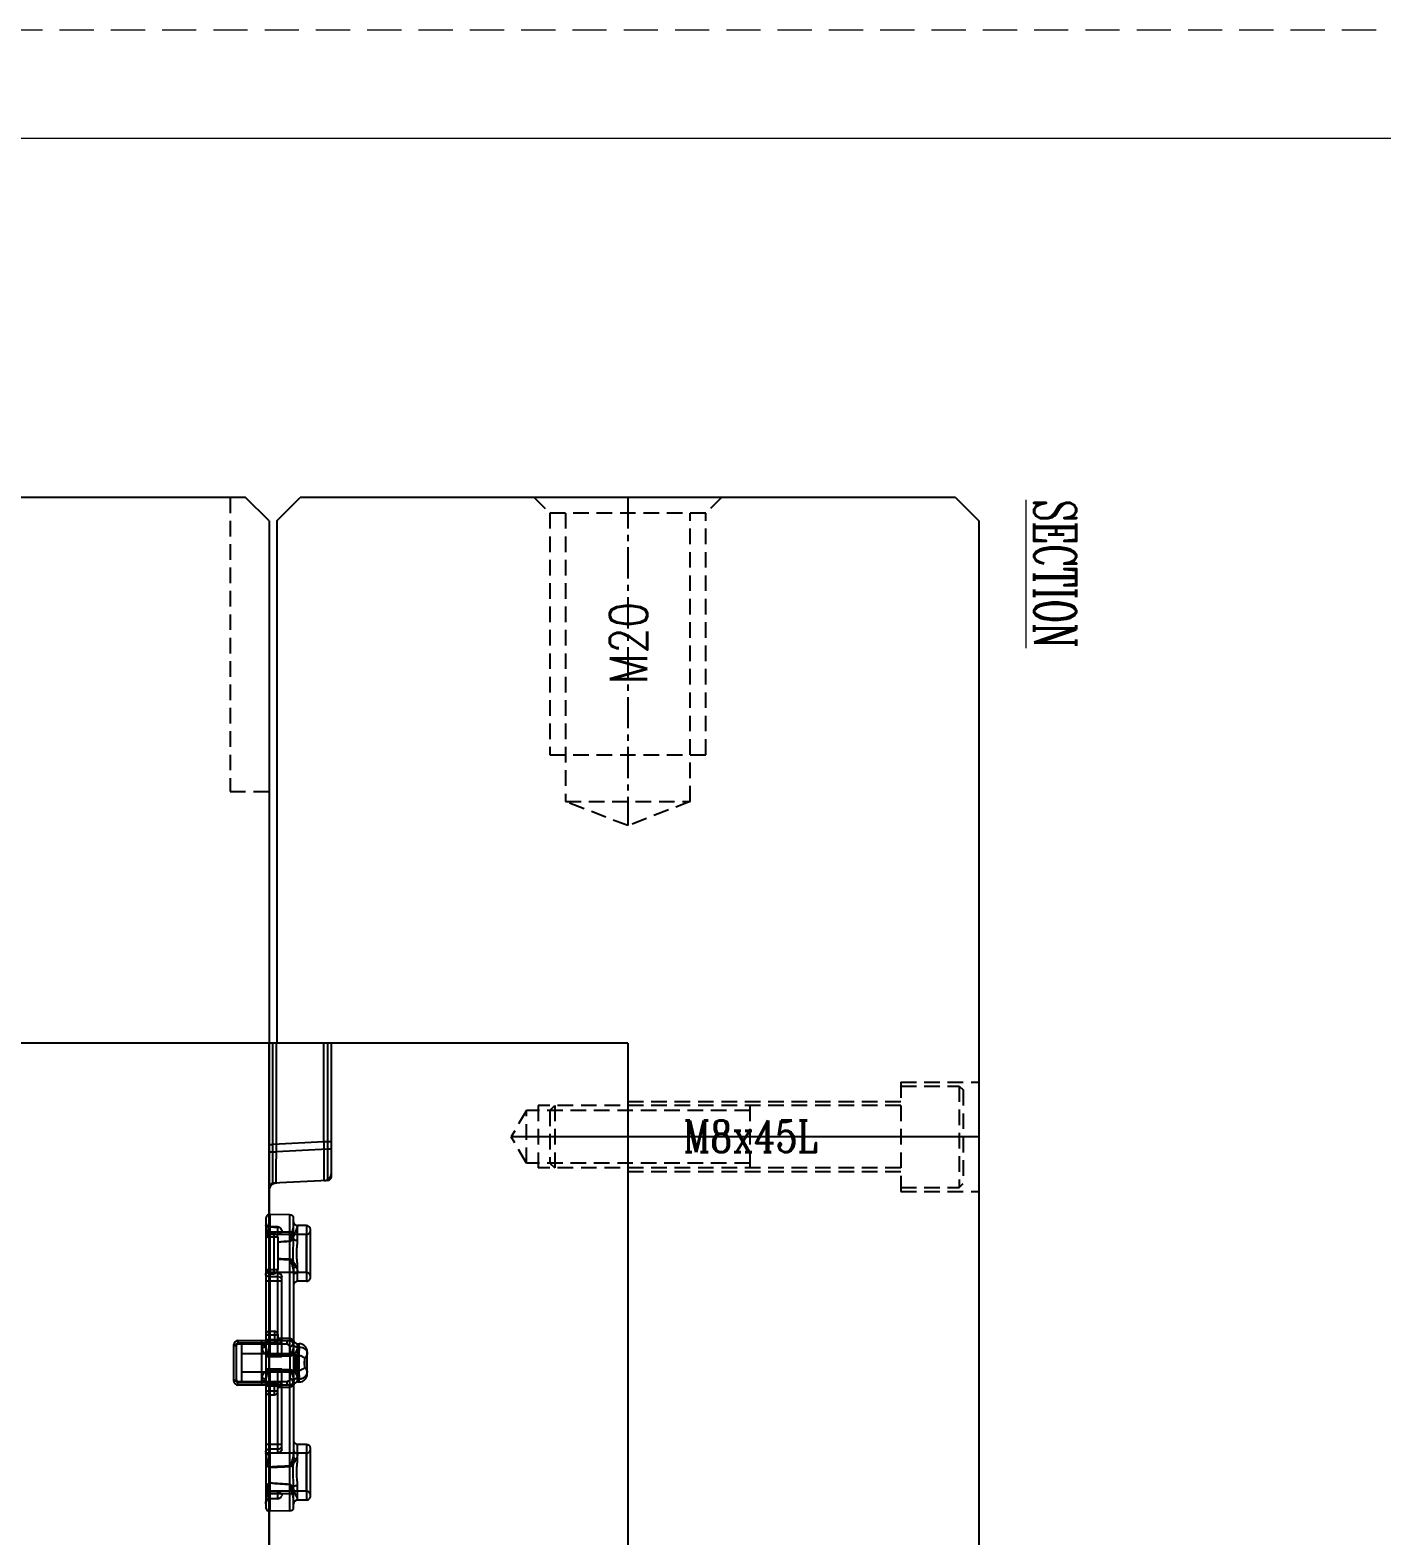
# Model space of a CAD drawing. Header units: millimetres. Extents: x 25970 to 27273, y -22508 to -21586.
# Drawn here: x 26238.8 to 26412.1, y -21778.9 to -21585.8 of the extents above; entities that cross this region are included whole.
import ezdxf

# ---------------------------------------------------------------- set-up
doc = ezdxf.new("R2010")
doc.units = ezdxf.units.MM
doc.header["$LTSCALE"] = 8
for name, pattern in [('CENTER', [2, 1.25, -0.25, 0.25, -0.25]), ('CENTER2', [1.125, 0.75, -0.125, 0.125, -0.125]), ('DASHED', [0.75, 0.5, -0.25]), ('HIDDEN', [0.375, 0.25, -0.125])]:
    doc.linetypes.add(name, pattern=pattern)
for name, color, linetype in [('Cav-cor', 30, 'Continuous'), ('Layer3', 3, 'Continuous'), ('SCREW', 52, 'HIDDEN')]:
    doc.layers.add(name, color=color, linetype=linetype)
doc.layers.add('dim', color=3, linetype='Continuous', lineweight=15)
doc.layers.add('MBOM-ASSIS-LAYER', color=71, linetype='Continuous', lineweight=9)
doc.styles.add('ROMANC', font='RomanC.ttf', dxfattribs={"width": 0.8, "height": 7})
doc.styles.get("Standard").update_dxf_attribs({"font": 'txt.shx', "width": 0.8, "bigfont": 'chineset.shx'})

# ---------------------------------------------------------------- blocks, each defined once
blk = doc.blocks.new('20100617.142056')
at = {"layer": 'MBOM-ASSIS-LAYER', "linetype": 'DASHED'}
blk.add_line((0, 841), (-1189, 841), dxfattribs=at)
at = {"layer": 'MBOM-ASSIS-LAYER'}
blk.add_line((-12.7, 828.3), (-1176.3, 828.3), dxfattribs=at)
blk = doc.blocks.new('20160901.193413')
at = {"layer": 'Cav-cor', "color": 241}
for p, q in [((-0.95, 247.04), (-0.95, 164.37)), ((-0.95, 162.68), (-0.95, 247.04)), ((-0.95, 162.68), (-0.95, 247.04)), ((-0.47, 234.06), (-0.47, 247.04)), ((0, 233.09), (0, 247.04)), ((6.1, 234.41), (6.1, 247.04)), ((6.58, 233.43), (6.58, 247.04)), ((7.05, 229.94), (7.05, 247.04)), ((-0.95, 234.06), (-0.47, 234.06)), ((6.1, 234.41), (-0.47, 234.06)), ((7.05, 234.41), (6.1, 234.41)), ((-0.95, 233.09), (0, 233.09)), ((6.58, 233.43), (0, 233.09)), ((7.05, 233.43), (6.58, 233.43)), ((6.58, 229.44), (-0.47, 229.07)), ((-1.36, 224.55), (-1.36, 187.53)), ((-0.84, 225.06), (-0.95, 225.05)), ((-0.84, 225.06), (-0.84, 207)), ((1.71, 225.04), (-0.84, 225.06)), ((1.71, 207.06), (1.71, 225.04)), ((2.21, 222), (2.21, 224.53)), ((-1.36, 223.63), (-1.35, 223.64)), ((-1.35, 223.64), (-1.36, 223.64)), ((2.21, 222.82), (-1.36, 222.82)), ((3.81, 222.52), (-1.36, 222.52)), ((0.17, 222.15), (-1.36, 222.15)), ((-0.86, 222.53), (-0.86, 223.52)), ((0.19, 223.48), (-0.86, 223.52)), ((-0.85, 217.48), (-0.85, 222.66)), ((-0.85, 222.66), (-0.34, 222.66)), ((-0.34, 222.66), (-0.34, 217.48)), ((0.17, 222.15), (0.17, 217.99)), ((0.19, 222.57), (0.19, 223.48)), ((2.72, 221.76), (2.72, 223.64)), ((3.85, 223.64), (2.72, 223.64)), ((3.81, 222.52), (3.81, 217.62)), ((3.85, 223.64), (3.85, 216.5)), ((4.36, 217.01), (4.36, 223.13)), ((2.72, 216.5), (2.72, 218.38)), ((0.17, 217.99), (-1.36, 217.99)), ((3.81, 217.62), (-1.36, 217.62)), ((0.68, 216.5), (-1.36, 216.5)), ((-0.86, 206.81), (-0.86, 217.6)), ((-0.85, 217.48), (-0.34, 217.48)), ((0.19, 206.81), (0.19, 217.57)), ((0.68, 206.81), (0.68, 217.14)), ((2.21, 218.14), (2.21, 193.95)), ((3.85, 216.5), (2.72, 216.5)), ((-4.93, 208.9), (-4.93, 208.42)), ((-4.93, 208.9), (-1.36, 208.9)), ((-4.93, 208.59), (-1.36, 208.59)), ((-1.87, 203.19), (-1.87, 208.9)), ((0.17, 209.61), (-1.36, 209.61)), ((0.17, 209), (-1.36, 209)), ((-0.95, 210.12), (-0.23, 210.12)), ((-0.95, 208.68), (-0.23, 208.68)), ((-0.86, 208.99), (0.19, 208.99)), ((-0.23, 210.12), (-0.23, 208.42)), ((0.17, 209.71), (0.17, 208.89)), ((0.17, 209.2), (1.71, 209.2)), ((0.17, 208.9), (1.7, 208.9)), ((0.19, 208.99), (0.68, 208.99)), ((1.36, 208.42), (1.36, 208.9)), ((-5.44, 203.7), (-5.44, 208.39)), ((-5.13, 208.39), (-5.44, 208.39)), ((-5.13, 203.7), (-5.13, 208.39)), ((-0.95, 208.42), (-4.93, 208.42)), ((-4.42, 203.59), (-4.42, 208.49)), ((-4.42, 208.49), (0.17, 208.49)), ((2.42, 207.22), (-4.42, 207.22)), ((-1.48, 208.45), (-1.51, 208.44)), ((-1.34, 208.47), (-1.48, 208.45)), ((0.68, 206.81), (-1.36, 206.81)), ((-0.88, 208.48), (0.17, 208.49)), ((-0.88, 208.48), (-0.88, 208.48)), ((0.18, 208.48), (-0.88, 208.48)), ((1.71, 206.88), (-0.84, 206.83)), ((1.36, 208.42), (-0.23, 208.42)), ((0.17, 208.49), (0.18, 208.48)), ((0.17, 206.81), (0.17, 208.49)), ((1.7, 208.14), (1.7, 203.95)), ((2.42, 207.22), (2.42, 204.87)), ((2.72, 203.59), (2.72, 208.49)), ((2.72, 208.49), (2.93, 208.49)), ((2.93, 203.59), (2.93, 208.49)), ((3.95, 204.61), (3.95, 207.47)), ((2.42, 204.87), (-4.42, 204.87)), ((-1.36, 205.28), (0.68, 205.28)), ((-0.86, 194.48), (-0.86, 205.28)), ((-0.84, 205.25), (1.71, 205.2)), ((-0.84, 205.09), (-0.84, 187.02)), ((0.17, 203.59), (0.17, 205.28)), ((0.19, 194.52), (0.19, 205.28)), ((0.68, 194.95), (0.68, 205.28)), ((1.71, 187.05), (1.71, 205.03)), ((3.66, 205.46), (3.66, 206.63)), ((-5.13, 203.7), (-5.44, 203.7)), ((-4.93, 203.19), (-4.93, 203.66)), ((-4.93, 203.66), (-0.95, 203.66)), ((-1.36, 203.49), (-4.93, 203.49)), ((-1.36, 203.19), (-4.93, 203.19)), ((-4.42, 203.59), (0.17, 203.59)), ((-1.36, 203.09), (0.17, 203.09)), ((-1.09, 203.61), (-0.88, 203.6)), ((-0.95, 203.4), (-0.23, 203.4)), ((-0.88, 203.6), (-0.88, 203.6)), ((-0.88, 203.6), (0.18, 203.6)), ((0.17, 203.6), (-0.88, 203.6)), ((0.19, 203.09), (-0.86, 203.09)), ((-0.23, 201.96), (-0.23, 203.66)), ((-0.23, 203.66), (1.36, 203.66)), ((0.17, 203.6), (0.18, 203.6)), ((0.17, 202.37), (0.17, 203.2)), ((1.7, 203.19), (0.17, 203.19)), ((1.71, 202.88), (0.17, 202.88)), ((0.68, 203.09), (0.19, 203.09)), ((1.36, 203.19), (1.36, 203.66)), ((2.72, 203.59), (2.93, 203.59)), ((-1.36, 202.47), (0.17, 202.47)), ((-0.95, 201.96), (-0.23, 201.96)), ((0.68, 195.59), (-1.36, 195.59)), ((2.72, 193.71), (2.72, 195.59)), ((3.85, 195.59), (2.72, 195.59)), ((3.85, 195.59), (3.85, 188.45)), ((4.36, 188.96), (4.36, 195.08)), ((3.81, 194.47), (-1.36, 194.47)), ((3.81, 194.47), (3.81, 189.57)), ((1.71, 192.81), (1.71, 192.71)), ((3.81, 189.57), (-1.36, 189.57)), ((-0.86, 188.57), (-0.86, 189.55)), ((0.19, 188.6), (0.19, 189.52)), ((2.21, 187.56), (2.21, 190.09)), ((2.72, 188.45), (2.72, 190.33)), ((2.21, 189.26), (-1.36, 189.26)), ((-1.35, 188.45), (-1.36, 188.45)), ((-1.35, 188.45), (-1.36, 188.45)), ((0.19, 188.6), (-0.86, 188.57)), ((3.85, 188.45), (2.72, 188.45)), ((-0.84, 187.02), (-0.95, 187.03)), ((1.71, 187.05), (-0.84, 187.02))]:
    blk.add_line(p, q, dxfattribs=at)
for points in [[(-1.51, 208.44), (-1.52, 208.44), (-1.45, 208.49), (-1.37, 208.63), (-1.36, 208.72)], [(-0.88, 208.48), (-1.12, 208.48), (-1.34, 208.47)], [(-1.5, 203.64), (-1.52, 203.65), (-1.47, 203.64)], [(-1.36, 203.37), (-1.37, 203.46), (-1.45, 203.6), (-1.5, 203.64)], [(-1.47, 203.64), (-1.32, 203.62), (-1.09, 203.61)]]:
    blk.add_lwpolyline(points, dxfattribs=at)
for centre, radius, start, end in [((6.05, 230.41), 1, 273, 359.9999), ((6.55, 229.94), 0.5, 272.9988, 359.9776), ((0.05, 228.09), 1, 93, 180.0001), ((-0.45, 228.57), 0.5, 93.0009, 180.0176), ((-0.85, 224.55), 0.51, 89.5, 180), ((1.7, 224.53), 0.51, 0, 89.5), ((2.72, 224.15), 0.51, 180.0003, 270), ((2.72, 224.14), 0.51, 180.0668, 270.0539), ((-0.85, 224.03), 0.51, 180, 268), ((-0.85, 222.15), 0.51, 90, 180), ((2.04, 224.26), 3.4, 184.3172, 185.0964), ((17.41, 226.15), 18.88, 187.9233, 188.1913), ((24.68, 227.21), 26.23, 188.2071, 189.0062), ((33.62, 228.59), 35.28, 188.9552, 189.3548), ((32.51, 228.41), 34.15, 189.3555, 189.8576), ((-0.85, 222.07), 0.466, 102.2232, 120.4742), ((-0.85, 222.05), 0.485, 92.1237, 102.2777), ((-0.34, 222.15), 0.51, 0, 90), ((0.17, 222.97), 0.51, 14.3352, 88), ((0.17, 223.07), 0.497, 272.0596, 276.727), ((-18.88, 226.51), 21.23, 349.1587, 349.6307), ((-14.65, 229.55), 18.34, 337.4406, 337.5787), ((-22.38, 232.73), 26.7, 337.6143, 338.0959), ((3.85, 223.03), 0.51, 266.4026, 360), ((3.85, 223.13), 0.51, 360, 90), ((15.63, 17.05), 205.07, 93.8928, 94.3226), ((15.75, 8.25), 213.81, 93.7635, 94.1768), ((13.02, 222.64), 11.35, 185.0175, 185.268), ((16.75, 610.49), 391.41, 267.5722, 267.7977), ((16.76, 561.83), 342.89, 267.2267, 267.4834), ((49.92, 217.16), 48.26, 177.3696, 177.4874), ((-0.85, 217.99), 0.51, 180, 270), ((2.35, 217.25), 3.71, 174.26, 176.6867), ((-0.97, 217.49), 0.382, 189.9377, 197.7742), ((3.41, 217.15), 4.78, 172.201, 174.2695), ((-0.85, 218.09), 0.485, 257.7161, 267.8751), ((-0.85, 217.85), 0.754, 262.1701, 268.6861), ((-0.34, 217.99), 0.51, 270, 0), ((0.17, 216.28), 0.786, 80.189, 88.7135), ((0.18, 216.32), 0.746, 71.7434, 80.2139), ((-1.6, 217.21), 3.82, 4.3099, 6.1762), ((2.72, 215.99), 0.51, 90, 180), ((2.72, 216.89), 0.74, 89.9957, 98.5087), ((3.85, 217.11), 0.51, 0, 93.5974), ((3.85, 217.01), 0.51, 270, 0.0003), ((-4.93, 208.39), 0.51, 90, 180), ((-4.93, 208.39), 0.204, 90, 180), ((-0.95, 209.71), 0.408, 90, 180), ((-0.88, 207.01), 1.98, 92.0245, 93.7), ((-0.85, 206.17), 2.82, 90.2761, 92.0063), ((-0.23, 209.71), 0.408, 0, 90), ((0.17, 209), 0.51, 270, 0), ((0.17, 209), 0.51, 269.9835, 316.2138), ((0.18, 208.99), 0.508, 351.2431, 359.9754), ((1.7, 208.39), 0.51, 0, 90), ((2.72, 209), 0.51, 180, 270), ((-4.93, 208.2), 0.219, 90.0258, 103.5184), ((-0.08, 209.67), 1.51, 231.6444, 235.1441), ((48.31, 208.25), 49.17, 181.4569, 181.6483), ((-1.11, 209.69), 1.54, 304.8781, 309.7681), ((56.11, 208.35), 54.42, 181.3639, 181.5484), ((0.92, 208.39), 1.3, 359.9918, 5.7552), ((2.93, 207.47), 1.02, 0, 90), ((54.49, 203.67), 55.35, 178.3624, 178.5325), ((61.2, 203.6), 59.51, 178.4594, 178.628), ((-4.93, 203.7), 0.51, 180, 270), ((-4.95, 203.85), 0.18, 180.0693, 196.1384), ((-4.93, 203.7), 0.204, 180, 270), ((-0.16, 202.48), 1.42, 134.0451, 138.5012), ((-0.03, 202.35), 1.6, 129.699, 134.0972), ((-0.07, 202.4), 1.54, 124.8781, 129.7673), ((-0.85, 205.91), 2.82, 267.9918, 269.7183), ((-1.1, 202.42), 1.52, 51.4062, 55.1405), ((0.17, 203.09), 0.513, 79.1239, 89.9662), ((0.17, 203.08), 0.51, 0, 90), ((0.18, 203.09), 0.508, 0.0045, 43.8066), ((1.7, 203.7), 0.51, 270, 0), ((1.7, 203.69), 0.505, 270.0014, 285.4925), ((2.72, 203.08), 0.51, 90, 180), ((2.93, 204.61), 1.02, 270, 0), ((-0.95, 202.37), 0.408, 180, 270), ((-0.23, 202.37), 0.408, 270, 0), ((2.72, 196.1), 0.51, 180, 270), ((3.85, 195.08), 0.51, 360, 90), ((2.49, 194.84), 3.85, 183.8787, 185.6527), ((-0.85, 194.28), 0.711, 97.8029, 100.7236), ((-0.85, 194.24), 0.754, 91.3095, 97.7964), ((-0.85, 194), 0.485, 92.1237, 102.2777), ((-1.63, 194.88), 3.85, 353.83, 355.5362), ((2.72, 195.19), 0.74, 261.4909, 270.005), ((3.85, 194.98), 0.51, 266.4026, 360), ((1.91, 195.16), 3.86, 212.192, 213.5625), ((15.16, -114.9), 308, 92.5028, 92.9777), ((15.16, -158.75), 351.71, 92.1903, 92.6061), ((39.32, 194.78), 40.21, 182.9792, 183.0988), ((11.34, 184.76), 13.68, 157.8455, 158.1621), ((33.29, 183.54), 34.94, 170.4018, 171.2135), ((30.33, 184.05), 31.94, 170.0505, 170.4147), ((26.02, 184.8), 27.57, 169.8888, 170.0464), ((20.29, 185.83), 21.75, 169.1917, 169.9), ((11.13, 187.58), 12.42, 168.2844, 169.1816), ((0.96, 189.87), 2, 163.1931, 164.4349), ((-0.85, 190.04), 0.485, 257.7161, 267.8751), ((10.77, 189.45), 11.67, 173.9816, 174.1938), ((14.37, 383.88), 193.8, 265.5008, 266.2566), ((14.26, 375.87), 185.85, 265.3399, 266.1282), ((11.62, 189.57), 9.95, 174.7142, 175.0001), ((-19.04, 185.54), 21.4, 10.2524, 10.8429), ((-25.39, 184.39), 27.86, 9.5273, 10.2653), ((-19.45, 180.55), 23.54, 21.7967, 22.5355), ((-47.76, 169.18), 54.05, 21.4796, 21.8433), ((3.85, 189.06), 0.51, 0, 93.5974), ((-0.85, 188.06), 0.51, 92, 180), ((-0.85, 187.53), 0.51, 180, 270.5), ((17.37, 185.94), 18.84, 171.4382, 172.2927), ((26.71, 184.56), 28.29, 171.2186, 171.4904), ((0.17, 189.11), 0.51, 272, 345.6648), ((1.7, 187.56), 0.51, 270.5, 0), ((2.72, 187.95), 0.51, 89.9461, 179.9332), ((2.72, 187.94), 0.51, 90, 179.9996), ((3.85, 188.96), 0.51, 270, 0.0001)]:
    blk.add_arc(centre, radius, start, end, dxfattribs=at)
at = {"layer": 'Cav-cor', "color": 241, "extrusion": (0, 0, -1)}
for centre, start_param, end_param in [((73.13, 220.07), 0.761565, 0.776413), ((73.13, 220.07), 5.506772, 5.52162), ((55.6, 220.07), 5.285207, 5.297544), ((55.6, 192.02), 0.985642, 0.997978), ((73.13, 192.02), 0.761565, 0.776413), ((73.13, 192.02), 5.506772, 5.52162)]:
    blk.add_ellipse(centre, major_axis=(-102.23, 0), ratio=0.034921, start_param=start_param, end_param=end_param, dxfattribs=at)
at = {"layer": 'Cav-cor', "color": 241}
for points, knots in [([(-0.47, 229.07), (-0.48, 229.07), (-0.47, 229.08), (-0.48, 229.09), (-0.48, 229.13), (-0.48, 229.17), (-0.48, 229.22), (-0.48, 229.32), (-0.48, 229.46), (-0.48, 229.67), (-0.48, 229.92), (-0.48, 230.21), (-0.48, 230.54), (-0.48, 230.9), (-0.48, 231.44), (-0.48, 232.17), (-0.48, 233.1), (-0.48, 233.74), (-0.47, 234.06)], [0, 0, 0, 0, 0.001216, 0.004816, 0.010803, 0.019166, 0.029892, 0.042959, 0.075965, 0.117876, 0.1683, 0.226738, 0.292648, 0.365375, 0.444236, 0.617183, 0.80488, 1, 1, 1, 1]), ([(6.1, 229.41), (6.11, 229.41), (6.11, 229.42), (6.11, 229.44), (6.11, 229.47), (6.11, 229.51), (6.12, 229.57), (6.12, 229.66), (6.12, 229.81), (6.12, 230.02), (6.13, 230.27), (6.13, 230.56), (6.13, 230.89), (6.13, 231.25), (6.12, 231.79), (6.12, 232.52), (6.11, 233.44), (6.11, 234.08), (6.1, 234.41)], [0, 0, 0, 0, 0.001325, 0.004982, 0.011016, 0.019423, 0.030184, 0.043277, 0.076335, 0.118284, 0.168727, 0.227183, 0.293084, 0.365801, 0.444625, 0.617501, 0.805032, 1, 1, 1, 1]), ([(0, 229.09), (0, 229.09), (0, 229.1), (-0.01, 229.11), (-0.01, 229.14), (-0.01, 229.17), (-0.01, 229.21), (-0.01, 229.29), (-0.02, 229.41), (-0.02, 229.57), (-0.02, 229.77), (-0.02, 230.01), (-0.02, 230.37), (-0.02, 230.89), (-0.02, 231.58), (-0.01, 232.32), (0, 232.83), (0, 233.09)], [0, 0, 0, 0, 0.001323, 0.004937, 0.010922, 0.019277, 0.029988, 0.043034, 0.076006, 0.117891, 0.168294, 0.226732, 0.292642, 0.444259, 0.617259, 0.804924, 1, 1, 1, 1]), ([(6.58, 229.44), (6.58, 229.44), (6.58, 229.45), (6.58, 229.46), (6.58, 229.48), (6.58, 229.52), (6.58, 229.56), (6.59, 229.64), (6.59, 229.75), (6.59, 229.92), (6.59, 230.12), (6.59, 230.35), (6.59, 230.62), (6.59, 230.91), (6.59, 231.34), (6.59, 231.92), (6.58, 232.66), (6.58, 233.17), (6.58, 233.43)], [0, 0, 0, 0, 0.001259, 0.004895, 0.010916, 0.019308, 0.030057, 0.043147, 0.076205, 0.118138, 0.168576, 0.227026, 0.292917, 0.365641, 0.444465, 0.617314, 0.804989, 1, 1, 1, 1]), ([(-1.36, 224.13), (-1.36, 224.13), (-1.36, 224.08), (-1.35, 224.04), (-1.35, 224.01)], [0, 0, 0, 0, 0.219207, 1, 1, 1, 1]), ([(2.21, 224.14), (2.21, 224.07), (2.2, 223.89), (2.17, 223.71), (2.16, 223.61)], [0, 0, 0, 0, 0.402356, 1, 1, 1, 1]), ([(-1.35, 223.96), (-1.34, 223.93), (-1.33, 223.79), (-1.31, 223.66), (-1.3, 223.55)], [0, 0, 0, 0, 0.212594, 1, 1, 1, 1]), ([(-1.35, 223.64), (-1.34, 223.64), (-1.3, 223.61), (-1.23, 223.58), (-1.08, 223.51), (-0.95, 223.48), (-0.86, 223.48)], [0, 0, 0, 0, 0.068092, 0.227772, 0.510943, 1, 1, 1, 1]), ([(-1.09, 222.47), (-1.17, 222.42), (-1.29, 222.27), (-1.34, 222.09), (-1.35, 222.01)], [0, 0, 0, 0, 0.505689, 1, 1, 1, 1]), ([(0.19, 223.45), (0.28, 223.45), (0.44, 223.42), (0.55, 223.32), (0.59, 223.27)], [0, 0, 0, 0, 0.593287, 1, 1, 1, 1]), ([(0.63, 222.82), (0.61, 222.79), (0.51, 222.67), (0.36, 222.59), (0.23, 222.57)], [0, 0, 0, 0, 0.218107, 1, 1, 1, 1]), ([(0.67, 222.93), (0.67, 222.92), (0.66, 222.89), (0.64, 222.85), (0.63, 222.82)], [0, 0, 0, 0, 0.237542, 1, 1, 1, 1]), ([(0.67, 223.1), (0.67, 223.09), (0.68, 223.03), (0.68, 222.97), (0.67, 222.93)], [0, 0, 0, 0, 0.240759, 1, 1, 1, 1]), ([(1.98, 222.52), (1.96, 222.44), (1.93, 222.3), (1.89, 222.12), (1.86, 221.97), (1.83, 221.85), (1.79, 221.76), (1.76, 221.69), (1.73, 221.65), (1.71, 221.64)], [0, 0, 0, 0, 0.236132, 0.481755, 0.607882, 0.736129, 0.866554, 0.932868, 1, 1, 1, 1]), ([(2.29, 222.52), (2.26, 222.44), (2.19, 222.28), (2.08, 222.03), (1.97, 221.82), (1.86, 221.66), (1.76, 221.6), (1.71, 221.6)], [0, 0, 0, 0, 0.227568, 0.470455, 0.727404, 0.861599, 1, 1, 1, 1]), ([(2.16, 223.61), (2.15, 223.54), (2.1, 223.23), (2.05, 222.93), (2.01, 222.69)], [0, 0, 0, 0, 0.214114, 1, 1, 1, 1]), ([(2.72, 223.63), (2.72, 223.62), (2.72, 223.59), (2.7, 223.54), (2.67, 223.46), (2.61, 223.31), (2.52, 223.08), (2.44, 222.88), (2.39, 222.76)], [0, 0, 0, 0, 0.034197, 0.096483, 0.186148, 0.302047, 0.607126, 1, 1, 1, 1]), ([(2.15, 220.07), (2.15, 220.39), (2.18, 221.04), (2.21, 221.68), (2.21, 222)], [0, 0, 0, 0, 0.504125, 1, 1, 1, 1]), ([(2.21, 222), (2.21, 221.92), (2.35, 221.82), (2.53, 221.77), (2.66, 221.76), (2.72, 221.76)], [0, 0, 0, 0, 0.380312, 0.671241, 1, 1, 1, 1]), ([(2.6, 220.07), (2.6, 220.36), (2.65, 220.92), (2.72, 221.48), (2.72, 221.76)], [0, 0, 0, 0, 0.515513, 1, 1, 1, 1]), ([(-1.36, 218.29), (-1.36, 218.22), (-1.35, 218.08), (-1.29, 217.88), (-1.16, 217.7), (-1.02, 217.63), (-0.95, 217.62)], [0, 0, 0, 0, 0.248064, 0.488374, 0.731805, 1, 1, 1, 1]), ([(1.71, 219.37), (1.81, 219.37), (1.98, 219.25), (2.15, 219.03), (2.3, 218.79), (2.48, 218.48), (2.65, 218.11), (2.72, 217.78), (2.72, 217.63)], [0, 0, 0, 0, 0.135338, 0.271262, 0.404819, 0.535132, 0.781502, 1, 1, 1, 1]), ([(1.71, 219.28), (1.74, 219.27), (1.8, 219.2), (1.84, 219.11), (1.88, 219), (1.93, 218.86), (1.98, 218.68), (2.04, 218.47), (2.09, 218.26), (2.15, 217.97), (2.18, 217.76), (2.19, 217.62)], [0, 0, 0, 0, 0.062302, 0.126125, 0.189862, 0.253478, 0.380282, 0.506406, 0.63168, 0.755895, 1, 1, 1, 1]), ([(2.21, 218.14), (2.21, 218.46), (2.18, 219.1), (2.15, 219.74), (2.15, 220.07)], [0, 0, 0, 0, 0.495876, 1, 1, 1, 1]), ([(2.21, 218.14), (2.21, 218.21), (2.35, 218.32), (2.53, 218.37), (2.66, 218.38), (2.72, 218.38)], [0, 0, 0, 0, 0.380312, 0.671241, 1, 1, 1, 1]), ([(2.72, 218.38), (2.72, 218.65), (2.65, 219.21), (2.6, 219.78), (2.6, 220.07)], [0, 0, 0, 0, 0.484493, 1, 1, 1, 1]), ([(-1.25, 217.24), (-1.26, 217.25), (-1.3, 217.29), (-1.32, 217.34), (-1.34, 217.38)], [0, 0, 0, 0, 0.260131, 1, 1, 1, 1]), ([(-0.95, 217.1), (-0.98, 217.1), (-1.09, 217.12), (-1.2, 217.18), (-1.25, 217.24)], [0, 0, 0, 0, 0.28064, 1, 1, 1, 1]), ([(0.19, 217.57), (0.33, 217.56), (0.56, 217.46), (0.68, 217.23), (0.68, 217.14)], [0, 0, 0, 0, 0.577301, 1, 1, 1, 1]), ([(0.68, 216.79), (0.68, 216.84), (0.6, 216.95), (0.49, 217.01), (0.42, 217.03)], [0, 0, 0, 0, 0.388661, 1, 1, 1, 1]), ([(2.21, 217.28), (2.21, 217.32), (2.24, 217.41), (2.33, 217.51), (2.46, 217.59), (2.56, 217.62), (2.61, 217.62)], [0, 0, 0, 0, 0.210183, 0.443369, 0.708487, 1, 1, 1, 1]), ([(-1.87, 208.26), (-1.74, 208.26), (-1.54, 208.33), (-1.38, 208.54), (-1.36, 208.66), (-1.36, 208.72)], [0, 0, 0, 0, 0.512038, 0.759497, 1, 1, 1, 1]), ([(-1.35, 208.86), (-1.35, 208.86), (-1.35, 208.87), (-1.36, 208.88), (-1.36, 208.89)], [0, 0, 0, 0, 0.310562, 1, 1, 1, 1]), ([(-1.32, 208.81), (-1.33, 208.81), (-1.34, 208.83), (-1.34, 208.84), (-1.35, 208.86)], [0, 0, 0, 0, 0.281867, 1, 1, 1, 1]), ([(-1.34, 208.82), (-1.33, 208.84), (-1.31, 208.9), (-1.23, 208.95), (-1.12, 208.98), (-1.05, 208.98), (-1.01, 208.99)], [0, 0, 0, 0, 0.206161, 0.425768, 0.689392, 1, 1, 1, 1]), ([(-1.28, 208.79), (-1.28, 208.79), (-1.31, 208.81), (-1.33, 208.84), (-1.34, 208.86)], [0, 0, 0, 0, 0.265253, 1, 1, 1, 1]), ([(-1.22, 208.66), (-1.23, 208.67), (-1.26, 208.71), (-1.28, 208.74), (-1.3, 208.77)], [0, 0, 0, 0, 0.26044, 1, 1, 1, 1]), ([(-1.19, 208.73), (-1.2, 208.74), (-1.23, 208.75), (-1.26, 208.77), (-1.28, 208.79)], [0, 0, 0, 0, 0.263253, 1, 1, 1, 1]), ([(-0.95, 208.68), (-0.97, 208.68), (-1.05, 208.69), (-1.13, 208.71), (-1.19, 208.73)], [0, 0, 0, 0, 0.259906, 1, 1, 1, 1]), ([(-0.88, 208.48), (-0.88, 208.48), (-0.88, 208.5), (-0.87, 208.52), (-0.87, 208.57), (-0.87, 208.63), (-0.87, 208.71), (-0.86, 208.83), (-0.86, 208.93), (-0.86, 208.99)], [0, 0, 0, 0, 0.020374, 0.077579, 0.170005, 0.294281, 0.445512, 0.618053, 1, 1, 1, 1]), ([(0.17, 208.89), (0.17, 208.88), (0.17, 208.85), (0.14, 208.79), (0.08, 208.7), (-0.02, 208.6), (-0.09, 208.53), (-0.13, 208.5)], [0, 0, 0, 0, 0.059275, 0.153487, 0.410505, 0.703853, 1, 1, 1, 1]), ([(0.17, 208.94), (0.17, 208.91), (0.16, 208.85), (0.1, 208.78), (0, 208.73), (-0.07, 208.7), (-0.11, 208.7)], [0, 0, 0, 0, 0.20244, 0.431892, 0.699332, 1, 1, 1, 1]), ([(0.18, 208.48), (0.18, 208.48), (0.18, 208.5), (0.18, 208.53), (0.19, 208.58), (0.19, 208.64), (0.19, 208.71), (0.19, 208.83), (0.19, 208.93), (0.19, 208.99)], [0, 0, 0, 0, 0.020406, 0.077612, 0.170025, 0.294294, 0.445522, 0.618057, 1, 1, 1, 1]), ([(1.7, 208.9), (1.7, 208.9), (1.71, 208.91), (1.7, 208.92), (1.71, 208.95), (1.71, 208.99), (1.71, 209.04), (1.71, 209.11), (1.71, 209.17), (1.7, 209.2)], [0, 0, 0, 0, 0.019245, 0.076186, 0.168775, 0.292936, 0.444008, 0.617346, 1, 1, 1, 1]), ([(1.71, 209.2), (1.76, 209.2), (1.87, 209.17), (1.96, 209.1), (1.99, 209.06)], [0, 0, 0, 0, 0.512979, 1, 1, 1, 1]), ([(1.99, 209.06), (2.03, 209.02), (2.14, 208.86), (2.19, 208.66), (2.21, 208.52)], [0, 0, 0, 0, 0.258003, 1, 1, 1, 1]), ([(1.99, 208.23), (2.02, 208.26), (2.09, 208.33), (2.14, 208.45), (2.14, 208.59), (2.11, 208.67), (2.08, 208.71)], [0, 0, 0, 0, 0.260786, 0.509855, 0.75289, 1, 1, 1, 1]), ([(-5.44, 208.39), (-5.44, 208.34), (-5.36, 208.27), (-5.24, 208.24), (-5.17, 208.23), (-5.13, 208.23)], [0, 0, 0, 0, 0.390045, 0.677484, 1, 1, 1, 1]), ([(-5.1, 208.33), (-5.1, 208.34), (-5.06, 208.38), (-5.01, 208.41), (-4.98, 208.42)], [0, 0, 0, 0, 0.241034, 1, 1, 1, 1]), ([(-1.87, 208.26), (-1.87, 208.28), (-1.85, 208.34), (-1.78, 208.39), (-1.68, 208.43), (-1.55, 208.45), (-1.4, 208.47), (-1.18, 208.48), (-1, 208.48), (-0.88, 208.48)], [0, 0, 0, 0, 0.068824, 0.145835, 0.24489, 0.367616, 0.509707, 0.665633, 1, 1, 1, 1]), ([(-1.87, 208), (-1.8, 208), (-1.67, 208.02), (-1.5, 208.1), (-1.38, 208.24), (-1.36, 208.35), (-1.36, 208.4)], [0, 0, 0, 0, 0.275249, 0.536386, 0.776289, 1, 1, 1, 1]), ([(-0.95, 206.84), (-1.02, 206.86), (-1.15, 206.93), (-1.37, 207.11), (-1.59, 207.37), (-1.79, 207.67), (-1.87, 207.9), (-1.87, 208)], [0, 0, 0, 0, 0.144382, 0.286017, 0.55636, 0.800095, 1, 1, 1, 1]), ([(-0.95, 207.05), (-0.99, 207.1), (-1.05, 207.21), (-1.12, 207.38), (-1.19, 207.55), (-1.26, 207.78), (-1.33, 208.07), (-1.36, 208.29), (-1.36, 208.4)], [0, 0, 0, 0, 0.131378, 0.26189, 0.391128, 0.51874, 0.766934, 1, 1, 1, 1]), ([(-0.84, 207), (-0.85, 206.99), (-0.89, 207), (-0.93, 207.03), (-0.95, 207.05)], [0, 0, 0, 0, 0.253035, 1, 1, 1, 1]), ([(1.7, 208.14), (1.7, 208.21), (1.6, 208.36), (1.44, 208.42), (1.36, 208.42)], [0, 0, 0, 0, 0.475567, 1, 1, 1, 1]), ([(2.21, 208.39), (2.21, 208.35), (2.18, 208.28), (2.06, 208.2), (1.89, 208.15), (1.77, 208.14), (1.7, 208.14)], [0, 0, 0, 0, 0.168949, 0.393482, 0.678657, 1, 1, 1, 1]), ([(1.7, 208.14), (1.73, 208.14), (1.83, 208.15), (1.93, 208.19), (1.99, 208.23)], [0, 0, 0, 0, 0.25559, 1, 1, 1, 1]), ([(2.21, 208.42), (2.21, 208.31), (2.18, 208.07), (2.1, 207.77), (2.02, 207.53), (1.95, 207.35), (1.88, 207.2), (1.8, 207.1), (1.74, 207.06), (1.71, 207.06)], [0, 0, 0, 0, 0.232373, 0.480723, 0.608521, 0.737972, 0.868693, 0.934563, 1, 1, 1, 1]), ([(2.72, 208.01), (2.72, 207.91), (2.64, 207.68), (2.47, 207.42), (2.29, 207.21), (2.08, 207.01), (1.86, 206.89), (1.71, 206.88)], [0, 0, 0, 0, 0.198986, 0.443847, 0.577507, 0.716228, 1, 1, 1, 1]), ([(2.72, 208.01), (2.66, 208.01), (2.53, 208.03), (2.36, 208.12), (2.24, 208.25), (2.21, 208.37), (2.21, 208.42)], [0, 0, 0, 0, 0.274491, 0.53527, 0.775463, 1, 1, 1, 1]), ([(2.79, 207.05), (2.76, 206.89), (2.68, 206.22), (2.71, 205.54), (2.79, 205.04)], [0, 0, 0, 0, 0.24477, 1, 1, 1, 1]), ([(2.93, 208.09), (2.93, 207.94), (2.88, 207.59), (2.82, 207.24), (2.79, 207.05)], [0, 0, 0, 0, 0.438461, 1, 1, 1, 1]), ([(2.79, 207.05), (2.96, 207.01), (3.21, 206.93), (3.5, 206.77), (3.62, 206.68), (3.66, 206.63)], [0, 0, 0, 0, 0.551067, 0.795184, 1, 1, 1, 1]), ([(2.93, 208.09), (3.06, 208.09), (3.32, 208.05), (3.66, 207.87), (3.89, 207.58), (3.95, 207.35), (3.95, 207.24)], [0, 0, 0, 0, 0.270104, 0.52887, 0.770759, 1, 1, 1, 1]), ([(3.95, 207.24), (3.95, 207.2), (3.93, 207.11), (3.83, 206.91), (3.73, 206.75), (3.66, 206.63)], [0, 0, 0, 0, 0.165837, 0.385743, 1, 1, 1, 1]), ([(-1.87, 204.09), (-1.87, 204.19), (-1.79, 204.41), (-1.59, 204.72), (-1.37, 204.98), (-1.15, 205.16), (-1.02, 205.23), (-0.95, 205.24)], [0, 0, 0, 0, 0.199909, 0.443636, 0.713962, 0.855594, 1, 1, 1, 1]), ([(-1.36, 203.68), (-1.36, 203.79), (-1.33, 204.02), (-1.26, 204.3), (-1.19, 204.53), (-1.12, 204.7), (-1.05, 204.87), (-0.99, 204.99), (-0.95, 205.03)], [0, 0, 0, 0, 0.233069, 0.481259, 0.608867, 0.738101, 0.868612, 1, 1, 1, 1]), ([(-0.95, 205.03), (-0.93, 205.06), (-0.89, 205.08), (-0.85, 205.09), (-0.84, 205.09)], [0, 0, 0, 0, 0.747054, 1, 1, 1, 1]), ([(1.71, 205.2), (1.86, 205.2), (2.08, 205.07), (2.29, 204.87), (2.47, 204.66), (2.64, 204.41), (2.72, 204.18), (2.72, 204.07)], [0, 0, 0, 0, 0.283793, 0.422502, 0.556151, 0.800998, 1, 1, 1, 1]), ([(1.71, 205.03), (1.74, 205.03), (1.8, 204.99), (1.88, 204.88), (1.95, 204.73), (2.02, 204.55), (2.1, 204.31), (2.18, 204.02), (2.21, 203.78), (2.21, 203.66)], [0, 0, 0, 0, 0.065528, 0.13141, 0.262117, 0.391548, 0.519328, 0.767645, 1, 1, 1, 1]), ([(2.79, 205.04), (2.96, 205.08), (3.21, 205.16), (3.5, 205.32), (3.62, 205.41), (3.66, 205.46)], [0, 0, 0, 0, 0.55107, 0.795185, 1, 1, 1, 1]), ([(2.79, 205.04), (2.82, 204.84), (2.88, 204.5), (2.93, 204.15), (2.93, 203.99)], [0, 0, 0, 0, 0.561539, 1, 1, 1, 1]), ([(2.93, 203.99), (3.06, 203.99), (3.32, 204.04), (3.66, 204.22), (3.89, 204.5), (3.95, 204.74), (3.95, 204.85)], [0, 0, 0, 0, 0.270104, 0.52887, 0.77076, 1, 1, 1, 1]), ([(3.66, 206.63), (3.6, 206.44), (3.54, 206.04), (3.6, 205.65), (3.66, 205.46)], [0, 0, 0, 0, 0.5, 1, 1, 1, 1]), ([(3.66, 205.46), (3.73, 205.33), (3.83, 205.18), (3.93, 204.97), (3.95, 204.88), (3.95, 204.85)], [0, 0, 0, 0, 0.614258, 0.834163, 1, 1, 1, 1]), ([(-5.44, 203.7), (-5.44, 203.74), (-5.36, 203.81), (-5.24, 203.85), (-5.17, 203.85), (-5.13, 203.85)], [0, 0, 0, 0, 0.390043, 0.677483, 1, 1, 1, 1]), ([(-4.93, 203.66), (-4.97, 203.66), (-5.06, 203.69), (-5.11, 203.76), (-5.12, 203.8)], [0, 0, 0, 0, 0.522858, 1, 1, 1, 1]), ([(-1.87, 204.09), (-1.8, 204.09), (-1.67, 204.07), (-1.5, 203.98), (-1.38, 203.85), (-1.36, 203.73), (-1.36, 203.68)], [0, 0, 0, 0, 0.275248, 0.536382, 0.776286, 1, 1, 1, 1]), ([(-0.88, 203.6), (-1, 203.6), (-1.18, 203.6), (-1.4, 203.62), (-1.55, 203.63), (-1.68, 203.66), (-1.78, 203.69), (-1.85, 203.75), (-1.87, 203.8), (-1.87, 203.83)], [0, 0, 0, 0, 0.33439, 0.490339, 0.632417, 0.755138, 0.854196, 0.931174, 1, 1, 1, 1]), ([(-1.87, 203.83), (-1.74, 203.83), (-1.54, 203.76), (-1.38, 203.55), (-1.36, 203.43), (-1.36, 203.37)], [0, 0, 0, 0, 0.51204, 0.759499, 1, 1, 1, 1]), ([(-1.36, 203.2), (-1.36, 203.21), (-1.34, 203.24), (-1.3, 203.32), (-1.26, 203.38), (-1.22, 203.42)], [0, 0, 0, 0, 0.143393, 0.378596, 1, 1, 1, 1]), ([(-1.36, 203.15), (-1.36, 203.18), (-1.34, 203.23), (-1.28, 203.3), (-1.19, 203.36), (-1.11, 203.38), (-1.07, 203.39)], [0, 0, 0, 0, 0.20244, 0.431892, 0.699332, 1, 1, 1, 1]), ([(-0.95, 203.1), (-1.01, 203.1), (-1.11, 203.11), (-1.26, 203.14), (-1.35, 203.24), (-1.36, 203.32), (-1.36, 203.37)], [0, 0, 0, 0, 0.318105, 0.573651, 0.780965, 1, 1, 1, 1]), ([(-0.88, 203.6), (-0.88, 203.6), (-0.88, 203.58), (-0.87, 203.56), (-0.87, 203.51), (-0.87, 203.45), (-0.87, 203.37), (-0.86, 203.25), (-0.86, 203.16), (-0.86, 203.09)], [0, 0, 0, 0, 0.02036, 0.077554, 0.169974, 0.294248, 0.445482, 0.618031, 1, 1, 1, 1]), ([(-0.23, 203.4), (-0.2, 203.4), (-0.09, 203.39), (0.03, 203.35), (0.1, 203.3)], [0, 0, 0, 0, 0.273134, 1, 1, 1, 1]), ([(-0.15, 203.6), (-0.09, 203.56), (0.01, 203.46), (0.11, 203.34), (0.14, 203.28)], [0, 0, 0, 0, 0.519497, 1, 1, 1, 1]), ([(0.1, 203.3), (0.1, 203.29), (0.12, 203.27), (0.14, 203.25), (0.15, 203.23)], [0, 0, 0, 0, 0.265253, 1, 1, 1, 1]), ([(0.14, 203.28), (0.15, 203.28), (0.15, 203.26), (0.16, 203.24), (0.17, 203.23)], [0, 0, 0, 0, 0.281904, 1, 1, 1, 1]), ([(0.17, 203.23), (0.17, 203.23), (0.17, 203.22), (0.17, 203.21), (0.17, 203.2)], [0, 0, 0, 0, 0.310518, 1, 1, 1, 1]), ([(0.18, 203.6), (0.18, 203.6), (0.18, 203.58), (0.18, 203.56), (0.19, 203.51), (0.19, 203.45), (0.19, 203.37), (0.19, 203.25), (0.19, 203.16), (0.19, 203.09)], [0, 0, 0, 0, 0.020406, 0.077612, 0.170025, 0.294294, 0.445522, 0.618057, 1, 1, 1, 1]), ([(1.7, 203.95), (1.71, 203.87), (1.62, 203.76), (1.48, 203.68), (1.4, 203.66), (1.36, 203.66)], [0, 0, 0, 0, 0.468034, 0.737048, 1, 1, 1, 1]), ([(2.21, 203.7), (2.21, 203.73), (2.18, 203.81), (2.06, 203.88), (1.89, 203.94), (1.77, 203.95), (1.7, 203.95)], [0, 0, 0, 0, 0.168826, 0.393234, 0.678451, 1, 1, 1, 1]), ([(1.7, 203.19), (1.7, 203.19), (1.71, 203.17), (1.7, 203.16), (1.71, 203.13), (1.71, 203.09), (1.71, 203.05), (1.71, 202.98), (1.71, 202.92), (1.7, 202.88)], [0, 0, 0, 0, 0.019244, 0.076187, 0.168778, 0.292937, 0.444005, 0.617346, 1, 1, 1, 1]), ([(1.9, 202.95), (1.87, 202.92), (1.82, 202.9), (1.77, 202.89), (1.76, 202.88)], [0, 0, 0, 0, 0.743619, 1, 1, 1, 1]), ([(1.84, 203.21), (1.91, 203.22), (2.04, 203.29), (2.15, 203.48), (2.13, 203.7), (2.04, 203.81), (1.99, 203.85)], [0, 0, 0, 0, 0.264307, 0.508826, 0.747571, 1, 1, 1, 1]), ([(2.21, 203.7), (2.21, 203.56), (2.17, 203.28), (2.02, 203.03), (1.9, 202.95)], [0, 0, 0, 0, 0.491248, 1, 1, 1, 1]), ([(2.72, 204.07), (2.66, 204.07), (2.53, 204.05), (2.36, 203.97), (2.24, 203.83), (2.21, 203.72), (2.21, 203.66)], [0, 0, 0, 0, 0.274493, 0.535273, 0.775466, 1, 1, 1, 1]), ([(0.19, 195.02), (0.3, 195.02), (0.45, 195.05), (0.61, 195.15), (0.66, 195.21), (0.67, 195.24)], [0, 0, 0, 0, 0.594527, 0.824619, 1, 1, 1, 1]), ([(-1.36, 194.58), (-1.36, 194.65), (-1.34, 194.73), (-1.29, 194.8), (-1.28, 194.82)], [0, 0, 0, 0, 0.745088, 1, 1, 1, 1]), ([(-0.95, 194.47), (-1.02, 194.45), (-1.16, 194.39), (-1.29, 194.21), (-1.35, 194.01), (-1.36, 193.87), (-1.36, 193.8)], [0, 0, 0, 0, 0.268197, 0.511631, 0.751937, 1, 1, 1, 1]), ([(-1.24, 194.87), (-1.22, 194.88), (-1.15, 194.94), (-1.05, 194.97), (-0.98, 194.98)], [0, 0, 0, 0, 0.226491, 1, 1, 1, 1]), ([(-1, 192.93), (-1.05, 193.06), (-1.12, 193.33), (-1.19, 193.6), (-1.22, 193.73)], [0, 0, 0, 0, 0.502305, 1, 1, 1, 1]), ([(0.68, 194.95), (0.68, 194.85), (0.56, 194.63), (0.33, 194.52), (0.19, 194.52)], [0, 0, 0, 0, 0.4226, 1, 1, 1, 1]), ([(2.19, 194.47), (2.18, 194.32), (2.15, 194.11), (2.09, 193.83), (2.04, 193.62), (1.98, 193.4), (1.93, 193.23), (1.88, 193.09), (1.84, 192.98), (1.8, 192.88), (1.74, 192.81), (1.71, 192.81)], [0, 0, 0, 0, 0.244096, 0.368305, 0.493574, 0.619693, 0.746491, 0.810105, 0.873839, 0.937663, 1, 1, 1, 1]), ([(2.72, 194.45), (2.72, 194.3), (2.65, 193.98), (2.48, 193.6), (2.3, 193.29), (2.15, 193.06), (1.98, 192.84), (1.81, 192.72), (1.71, 192.71)], [0, 0, 0, 0, 0.218502, 0.464864, 0.595172, 0.728724, 0.864644, 1, 1, 1, 1]), ([(2.15, 192.02), (2.15, 192.34), (2.18, 192.99), (2.21, 193.63), (2.21, 193.95)], [0, 0, 0, 0, 0.504125, 1, 1, 1, 1]), ([(2.21, 194.8), (2.21, 194.76), (2.24, 194.68), (2.33, 194.57), (2.46, 194.5), (2.56, 194.47), (2.61, 194.46)], [0, 0, 0, 0, 0.210186, 0.443372, 0.708489, 1, 1, 1, 1]), ([(2.21, 193.95), (2.21, 193.87), (2.35, 193.77), (2.53, 193.72), (2.66, 193.71), (2.72, 193.71)], [0, 0, 0, 0, 0.380312, 0.671241, 1, 1, 1, 1]), ([(2.6, 192.02), (2.6, 192.31), (2.65, 192.87), (2.72, 193.43), (2.72, 193.71)], [0, 0, 0, 0, 0.515513, 1, 1, 1, 1]), ([(-0.95, 192.63), (-1.03, 192.67), (-1.15, 192.81), (-1.26, 192.95), (-1.31, 193.02)], [0, 0, 0, 0, 0.501772, 1, 1, 1, 1]), ([(-0.84, 192.69), (-0.87, 192.69), (-0.91, 192.73), (-0.94, 192.78), (-0.95, 192.8)], [0, 0, 0, 0, 0.491644, 1, 1, 1, 1]), ([(2.21, 190.09), (2.21, 190.41), (2.18, 191.05), (2.15, 191.69), (2.15, 192.02)], [0, 0, 0, 0, 0.495875, 1, 1, 1, 1]), ([(2.72, 190.33), (2.72, 190.6), (2.65, 191.16), (2.6, 191.73), (2.6, 192.02)], [0, 0, 0, 0, 0.484485, 1, 1, 1, 1]), ([(-1.35, 190.08), (-1.34, 189.99), (-1.29, 189.81), (-1.17, 189.67), (-1.09, 189.62)], [0, 0, 0, 0, 0.494439, 1, 1, 1, 1]), ([(-1.33, 189.92), (-1.31, 189.96), (-1.24, 190.12), (-1.17, 190.28), (-1.11, 190.4)], [0, 0, 0, 0, 0.241083, 1, 1, 1, 1]), ([(-1.09, 189.62), (-1.08, 189.61), (-1.03, 189.59), (-0.99, 189.57), (-0.95, 189.57)], [0, 0, 0, 0, 0.24275, 1, 1, 1, 1]), ([(-1.03, 190.1), (-1.03, 190.13), (-1.01, 190.23), (-0.98, 190.33), (-0.96, 190.41)], [0, 0, 0, 0, 0.246298, 1, 1, 1, 1]), ([(-0.95, 190.63), (-0.92, 190.65), (-0.89, 190.67), (-0.85, 190.67), (-0.84, 190.67)], [0, 0, 0, 0, 0.7445, 1, 1, 1, 1]), ([(-0.95, 190.45), (-0.94, 190.49), (-0.92, 190.54), (-0.89, 190.6), (-0.86, 190.63), (-0.84, 190.63)], [0, 0, 0, 0, 0.498961, 0.751665, 1, 1, 1, 1]), ([(0.19, 189.52), (0.23, 189.51), (0.36, 189.5), (0.47, 189.43), (0.54, 189.37)], [0, 0, 0, 0, 0.272839, 1, 1, 1, 1]), ([(0.54, 189.37), (0.55, 189.36), (0.58, 189.33), (0.61, 189.29), (0.63, 189.26)], [0, 0, 0, 0, 0.262892, 1, 1, 1, 1]), ([(1.71, 190.49), (1.76, 190.49), (1.86, 190.42), (1.97, 190.26), (2.08, 190.05), (2.19, 189.81), (2.26, 189.65), (2.29, 189.57)], [0, 0, 0, 0, 0.138305, 0.272497, 0.529477, 0.772397, 1, 1, 1, 1]), ([(1.71, 190.44), (1.73, 190.44), (1.76, 190.4), (1.79, 190.33), (1.83, 190.23), (1.86, 190.12), (1.89, 189.97), (1.93, 189.79), (1.96, 189.64), (1.98, 189.57)], [0, 0, 0, 0, 0.066929, 0.133241, 0.263695, 0.391972, 0.518129, 0.763811, 1, 1, 1, 1]), ([(2.21, 190.09), (2.21, 190.16), (2.35, 190.27), (2.53, 190.32), (2.66, 190.33), (2.72, 190.33)], [0, 0, 0, 0, 0.380312, 0.671241, 1, 1, 1, 1]), ([(-1.36, 187.95), (-1.36, 187.96), (-1.36, 188), (-1.35, 188.05), (-1.35, 188.08)], [0, 0, 0, 0, 0.219337, 1, 1, 1, 1]), ([(-0.86, 188.61), (-0.95, 188.6), (-1.08, 188.58), (-1.23, 188.51), (-1.3, 188.47), (-1.34, 188.45), (-1.35, 188.45)], [0, 0, 0, 0, 0.489059, 0.772229, 0.931908, 1, 1, 1, 1]), ([(-1.35, 188.08), (-1.35, 188.11), (-1.34, 188.24), (-1.32, 188.37), (-1.31, 188.47)], [0, 0, 0, 0, 0.209301, 1, 1, 1, 1]), ([(0.59, 188.82), (0.55, 188.77), (0.44, 188.67), (0.28, 188.63), (0.19, 188.63)], [0, 0, 0, 0, 0.406712, 1, 1, 1, 1]), ([(0.63, 189.26), (0.64, 189.24), (0.67, 189.18), (0.68, 189.09), (0.68, 189.02), (0.67, 188.99)], [0, 0, 0, 0, 0.277482, 0.652645, 1, 1, 1, 1]), ([(2.08, 189), (2.09, 188.95), (2.11, 188.77), (2.14, 188.59), (2.16, 188.46)], [0, 0, 0, 0, 0.274995, 1, 1, 1, 1]), ([(2.16, 188.46), (2.18, 188.36), (2.2, 188.19), (2.21, 188.02), (2.21, 187.95)], [0, 0, 0, 0, 0.596543, 1, 1, 1, 1]), ([(2.53, 188.97), (2.56, 188.9), (2.61, 188.79), (2.67, 188.63), (2.7, 188.53), (2.72, 188.47), (2.72, 188.46)], [0, 0, 0, 0, 0.391409, 0.693155, 0.897899, 1, 1, 1, 1])]:
    blk.add_open_spline(points, degree=3, knots=knots, dxfattribs=at)
for points in [[(-0.86, 223.48), (-0.51, 223.47), (-0.16, 223.46), (0.19, 223.45)], [(-1.35, 222.01), (-1.35, 221.95), (-1.36, 221.9), (-1.36, 221.85)], [(-1.35, 217.43), (-1.35, 217.45), (-1.36, 217.48), (-1.36, 217.5)], [(-1.36, 217.31), (-1.36, 217.36), (-1.35, 217.41), (-1.35, 217.47)], [(2.21, 217.5), (2.21, 217.43), (2.21, 217.35), (2.21, 217.28)], [(-1.35, 208.89), (-1.35, 208.9), (-1.36, 208.92), (-1.36, 208.94)], [(-1.36, 208.72), (-1.36, 208.75), (-1.35, 208.79), (-1.34, 208.82)], [(-1.34, 208.86), (-1.34, 208.87), (-1.35, 208.88), (-1.35, 208.89)], [(-1.3, 208.77), (-1.31, 208.78), (-1.32, 208.79), (-1.32, 208.81)], [(-1.02, 208.48), (-1.09, 208.53), (-1.16, 208.6), (-1.22, 208.66)], [(-0.11, 208.7), (-0.15, 208.69), (-0.19, 208.68), (-0.23, 208.68)], [(0.54, 208.64), (0.61, 208.72), (0.66, 208.82), (0.68, 208.92)], [(1.85, 208.88), (1.81, 208.89), (1.75, 208.9), (1.7, 208.9)], [(1.99, 208.81), (1.95, 208.84), (1.9, 208.86), (1.85, 208.88)], [(2.08, 208.71), (2.06, 208.75), (2.02, 208.78), (1.99, 208.81)], [(-5.13, 208.23), (-5.13, 208.27), (-5.12, 208.3), (-5.1, 208.33)], [(-0.84, 206.83), (-0.87, 206.83), (-0.91, 206.83), (-0.95, 206.84)], [(1.71, 207.06), (0.86, 207.04), (0.01, 207.02), (-0.84, 207)], [(-0.95, 205.24), (-0.91, 205.25), (-0.87, 205.26), (-0.84, 205.25)], [(-0.84, 205.09), (0.01, 205.07), (0.86, 205.05), (1.71, 205.03)], [(-1.07, 203.39), (-1.03, 203.4), (-0.99, 203.4), (-0.95, 203.4)], [(0.15, 203.23), (0.17, 203.2), (0.17, 203.18), (0.17, 203.15)], [(0.54, 203.44), (0.47, 203.52), (0.37, 203.57), (0.27, 203.59)], [(1.85, 203.92), (1.81, 203.94), (1.75, 203.95), (1.7, 203.95)], [(1.76, 202.88), (1.74, 202.88), (1.72, 202.88), (1.71, 202.88)], [(1.99, 203.85), (1.95, 203.88), (1.9, 203.91), (1.85, 203.92)], [(0.67, 195.24), (0.68, 195.26), (0.68, 195.27), (0.68, 195.29)], [(-1.35, 194.58), (-1.35, 194.65), (-1.36, 194.71), (-1.36, 194.78)], [(-1.3, 194.15), (-1.31, 194.26), (-1.33, 194.36), (-1.34, 194.47)], [(-1.22, 193.73), (-1.25, 193.87), (-1.27, 194.01), (-1.3, 194.15)], [(-1.28, 194.82), (-1.27, 194.83), (-1.25, 194.85), (-1.24, 194.87)], [(2.21, 194.8), (2.21, 194.73), (2.21, 194.65), (2.21, 194.58)], [(-0.95, 192.8), (-0.97, 192.84), (-0.99, 192.89), (-1, 192.93)], [(-0.84, 192.6), (-0.87, 192.6), (-0.91, 192.61), (-0.95, 192.63)], [(-1.36, 190.24), (-1.36, 190.18), (-1.35, 190.13), (-1.35, 190.08)], [(-1.11, 190.4), (-1.08, 190.46), (-1.04, 190.52), (-1, 190.58)], [(-1, 190.58), (-0.99, 190.59), (-0.98, 190.6), (-0.97, 190.61)], [(-0.97, 190.61), (-0.96, 190.61), (-0.96, 190.62), (-0.95, 190.63)], [(0.19, 188.63), (-0.16, 188.62), (-0.51, 188.61), (-0.86, 188.61)]]:
    blk.add_open_spline(points, degree=3, dxfattribs=at)

msp = doc.modelspace()

# ---------------------------------------------------------------- linework, layer by layer
at = {"linetype": 'Continuous'}
for p, q in [((26266.472, -21645.733), (26162.472, -21645.733)), ((26269.472, -21648.733), (26266.472, -21645.733)), ((26270.472, -21648.733), (26273.472, -21645.733)), ((26357.472, -21645.733), (26273.472, -21645.733)), ((26357.472, -21645.733), (26360.472, -21648.733)), ((26269.472, -21648.733), (26269.472, -21715.733)), ((26270.472, -21648.733), (26270.472, -21715.733)), ((26360.472, -21648.733), (26360.472, -21795.733))]:
    msp.add_line(p, q, dxfattribs=at)
at = {"color": 8, "linetype": 'HIDDEN'}
for p, q in [((26264.472, -21645.733), (26264.472, -21683.448)), ((26327.472, -21645.733), (26303.472, -21645.733)), ((26303.472, -21645.733), (26305.472, -21647.733)), ((26327.472, -21645.733), (26325.472, -21647.733)), ((26305.472, -21647.733), (26305.472, -21678.733)), ((26325.472, -21647.733), (26305.472, -21647.733)), ((26307.472, -21647.733), (26307.472, -21684.733)), ((26323.472, -21684.733), (26323.472, -21647.733)), ((26325.472, -21678.733), (26325.472, -21647.733)), ((26305.472, -21678.733), (26325.472, -21678.733)), ((26264.472, -21683.448), (26269.472, -21683.448)), ((26307.472, -21684.733), (26323.472, -21684.733)), ((26315.472, -21687.829), (26307.472, -21684.733)), ((26323.472, -21684.733), (26315.472, -21687.829))]:
    msp.add_line(p, q, dxfattribs=at)
at = {"color": 8, "linetype": 'CENTER', "ltscale": 0.4}
msp.add_line((26315.472, -21645.733), (26315.472, -21687.829), dxfattribs=at)
at = {"linetype": 'HIDDEN'}
for p, q in [((26350.472, -21720.733), (26350.472, -21734.733)), ((26350.472, -21720.733), (26360.472, -21720.733)), ((26350.472, -21723.233), (26315.472, -21723.233)), ((26350.472, -21732.233), (26315.472, -21732.233)), ((26350.472, -21734.733), (26360.472, -21734.733))]:
    msp.add_line(p, q, dxfattribs=at)
at = {"layer": 'Cav-cor', "color": 241}
for p, q in [((26315.472, -21715.733), (26219.472, -21715.733)), ((26269.472, -21715.733), (26269.472, -21975.733)), ((26315.472, -21715.733), (26315.472, -21975.733))]:
    msp.add_line(p, q, dxfattribs=at)
at = {"layer": 'SCREW'}
for p, q in [((26350.472, -21721.233), (26357.972, -21721.233)), ((26357.972, -21721.233), (26358.472, -21721.733)), ((26357.972, -21721.233), (26357.972, -21734.233)), ((26358.472, -21721.733), (26358.472, -21733.733)), ((26302.472, -21724.358), (26300.524, -21727.733)), ((26331.132, -21724.358), (26302.472, -21724.358)), ((26302.472, -21731.108), (26302.472, -21724.358)), ((26350.472, -21723.733), (26303.972, -21723.733)), ((26303.972, -21723.733), (26303.972, -21731.733)), ((26305.472, -21724.358), (26306.097, -21723.733)), ((26305.472, -21724.358), (26305.472, -21731.108)), ((26306.097, -21723.733), (26306.097, -21731.733)), ((26331.132, -21723.733), (26331.132, -21731.733)), ((26302.472, -21731.108), (26300.524, -21727.733)), ((26331.132, -21731.108), (26302.472, -21731.108)), ((26350.472, -21731.733), (26303.972, -21731.733)), ((26305.472, -21731.108), (26306.097, -21731.733)), ((26350.472, -21734.233), (26357.972, -21734.233)), ((26357.972, -21734.233), (26358.472, -21733.733))]:
    msp.add_line(p, q, dxfattribs=at)
at = {"layer": 'SCREW', "linetype": 'CENTER2', "ltscale": 10}
msp.add_line((26360.472, -21727.733), (26300.524, -21727.733), dxfattribs=at)

# ---------------------------------------------------------------- block references
at = {"layer": 'dim'}
msp.add_blockref('20160901.193413', (26270.42, -21962.775), dxfattribs=at)
at = {"layer": 'MBOM-ASSIS-LAYER', "xscale": 1.09605007185252, "yscale": 1.09605007185252, "zscale": 1.09605007185252}
msp.add_blockref('20100617.142056', (27272.899, -22507.575), dxfattribs=at)

# ---------------------------------------------------------------- texts
at = {"color": 8, "linetype": 'Continuous', "insert": (26317.96, -21669.685), "char_height": 4.8, "width": 14.1924, "attachment_point": 7, "rotation": 90}
msp.add_mtext('M20', dxfattribs=at)
at = {"layer": 'dim', "style": 'ROMANC', "width": 0.6}
msp.add_text('%%uSECTION', height=5.4, rotation=270, dxfattribs=at).set_placement((26367.559, -21646.03))
at = {"layer": 'Layer3', "style": 'ROMANC', "width": 0.8}
msp.add_text('M8x45L', height=4.0648, dxfattribs=at).set_placement((26322.575, -21729.701))

doc.saveas('drawing.dxf')
